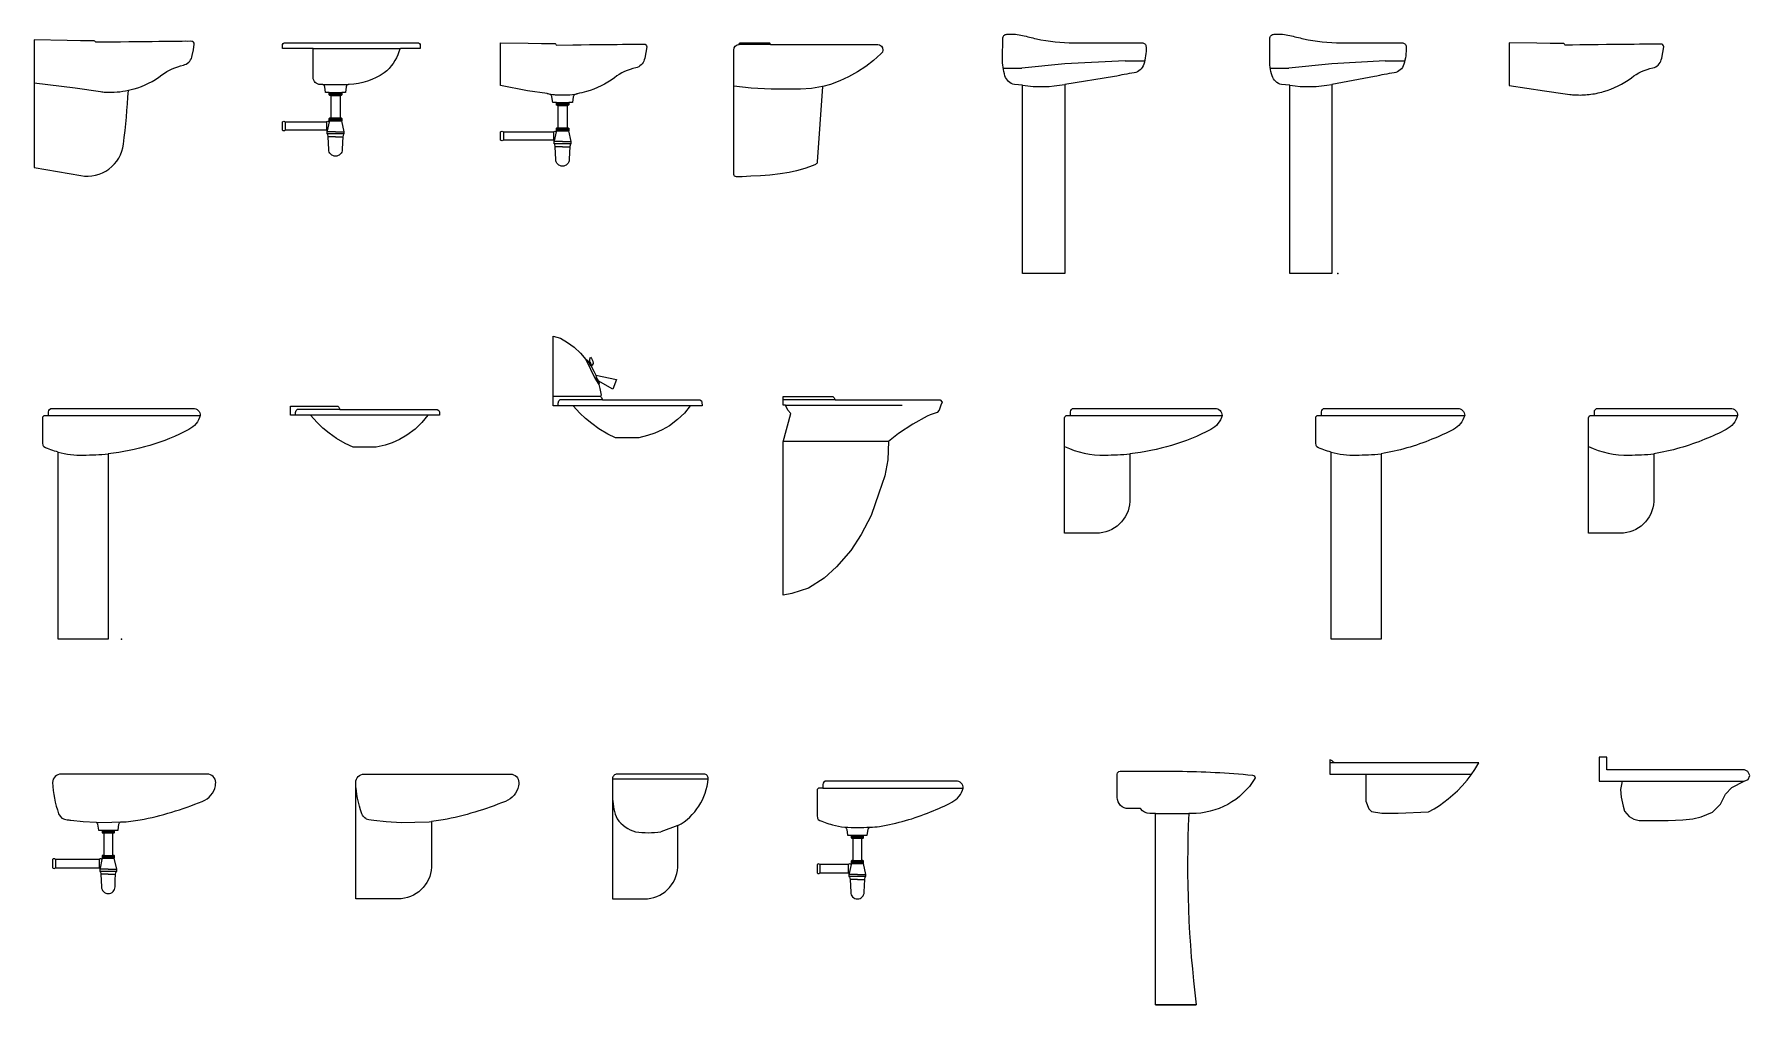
# Model space of a CAD drawing. Header units: millimetres. Extents: x 1876 to 14349, y 797 to 9454.
# Drawn here: x 2004 to 8105, y 797 to 4247 of the extents above; entities that cross this region are included whole.
import ezdxf

# ---------------------------------------------------------------- set-up
doc = ezdxf.new("R2010")
doc.units = ezdxf.units.MM
doc.layers.add('cad-block.com', color=250, linetype='Continuous')

# ---------------------------------------------------------------- blocks, each defined once
blk = doc.blocks.new('washbasin 51_side_cad-block.com')
at = {"color": 0}
for p, q in [((0, 677.4), (145, 659.2)), ((145, 659.2), (235.2, 646.1))]:
    blk.add_line(p, q, dxfattribs=at)
blk.add_lwpolyline([(463.8, 823.9), (442.6, 823.9), (419.2, 823.6), (393.1, 823.5), (365.7, 823.1), (336.4, 822.7), (306.2, 822.4), (288.5, 822.1), (270.2, 822), (244.1, 821.6), (235.3, 821.4), (227, 821.4), (218.3, 821.4), (217.5, 822.7), (216.3, 824.5), (215.3, 825.6), (213.4, 826.5), (182.6, 827.1), (164.8, 827.2), (117.4, 828.2), (0, 829.8), (0, 677.4), (0, 376.6), (165.6, 347.4, 0.429877), (317.2, 459.7, 0.015047), (334.7, 650.8, 0.016859), (354.8, 655.9, 0.09095), (454, 705.3, -0.106429), (530.5, 740.5, 0.277647), (560.4, 768.9), (562, 774.9), (565.8, 794.8), (569, 815.4), (568.6, 818.8), (566.5, 822.1), (563.5, 824.1), (560.2, 824.8), (554.3, 825.1), (544.9, 824.8), (536.4, 824.9), (526.5, 824.7), (513.8, 824.5), (499.8, 824.5), (483.1, 824.5)], format="xyb", close=True, dxfattribs=at)
for centre, radius, start, end in [((264, 844.1), 200, 261.73779, 266.90259), ((269.8, 951.1), 307.2, 266.90259, 282.2108)]:
    blk.add_arc(centre, radius, start, end, dxfattribs=at)
blk = doc.blocks.new('washbasin 52_side_cad-block.com')
at = {"color": 0}
for p, q in [((109.5, 799), (420, 799)), ((143.8, 671.5), (231, 671.5)), ((166.9, 642.6), (210.9, 642.6)), ((166.9, 639.7), (210.9, 639.7)), ((166.9, 636.3), (210.9, 636.3)), ((172.9, 632.6), (204.9, 632.6)), ((172.9, 552.6), (204.9, 552.6)), ((10.1, 538.2), (10.1, 508.9)), ((156.4, 538.2), (156.4, 508.9)), ((188.9, 503.6), (158.9, 503.6)), ((166.5, 538.2), (159.6, 506.7)), ((217.8, 495.6), (160.1, 495.6)), ((166.9, 548.9), (210.9, 548.9)), ((166.9, 545.5), (210.9, 545.5)), ((167.4, 542.6), (210.4, 542.6)), ((188.9, 503.6), (218.9, 503.6)), ((188.9, 485.6), (165.1, 485.6)), ((188.9, 485.6), (212.8, 485.6))]:
    blk.add_line(p, q, dxfattribs=at)
blk.add_lwpolyline([(143.8, 671.5), (134.5, 671.5, -0.414214), (109.5, 696.5), (109.5, 799), (0, 799), (0, 810, -0.414214), (10, 820), (480.5, 820, -0.414214), (490.5, 810), (490.5, 799), (420, 799, 0.101828), (414.5, 788, -0.15373), (362, 713, -0.146945), (236.9, 671.6, -0.002939), (234.2, 671.5, 0.301828), (226.8, 663.3), (223.9, 642.6), (210.9, 642.6), (210.9, 635.1, -0.414214), (208.4, 632.6), (204.9, 632.6), (204.9, 552.6), (208.4, 552.6, -0.414214), (210.9, 550.1), (210.9, 542.6), (210.4, 542.6), (218.9, 503.6), (218.9, 495.6), (217.8, 495.6, 0.357511), (216.8, 494.8), (215, 485.9, 0.038392), (214.9, 485.3), (214, 464.7), (212.9, 440.6, -0.414214), (188.9, 416.6, -0.414214), (164.9, 440.6), (162.9, 485.6), (161.1, 494.8, 0.357511), (160.1, 495.6), (158.9, 495.6), (158.9, 503.6), (159.6, 506.7, -0.159996), (156.4, 508.9), (10.1, 508.9, -0.496469), (0, 508.9), (0, 538.2, -0.496469), (10.1, 538.2), (156.4, 538.2, -0.496469), (166.5, 538.2), (167.4, 542.6), (166.9, 542.6), (166.9, 550.1, -0.414214), (169.4, 552.6), (172.9, 552.6), (172.9, 632.6), (169.4, 632.6, -0.414214), (166.9, 635.1), (166.9, 642.6), (153.9, 642.6), (151, 663.3, 0.298809)], format="xyb", close=True, dxfattribs=at)
blk.add_arc((230.5, 900.6), 229.1, 269.87931, 270.91841, dxfattribs=at)
blk = doc.blocks.new('washbasin 53_side_cad-block.com')
at = {"color": 0}
for p, q in [((165.8, 639.2), (185.5, 636.3)), ((198.1, 607.2), (242.1, 607.2)), ((198.1, 604.3), (242.1, 604.3)), ((198.1, 600.9), (242.1, 600.9)), ((204.1, 597.2), (236.1, 597.2)), ((10.1, 502.8), (10.1, 473.6)), ((187.6, 502.8), (187.6, 473.6)), ((197.7, 502.8), (190.8, 471.4)), ((198.1, 513.5), (242.1, 513.5)), ((198.1, 510.1), (242.1, 510.1)), ((198.6, 507.2), (241.6, 507.2)), ((204.1, 517.2), (236.1, 517.2)), ((220.1, 468.2), (190.1, 468.2)), ((249, 460.2), (191.3, 460.2)), ((220.1, 450.3), (196.3, 450.3)), ((220.1, 468.2), (250.1, 468.2)), ((220.1, 450.3), (244, 450.3))]:
    blk.add_line(p, q, dxfattribs=at)
blk.add_lwpolyline([(236.1, 517.2), (239.6, 517.2, -0.414214), (242.1, 514.7), (242.1, 507.2), (241.6, 507.2), (250.1, 468.2), (250.1, 460.2), (249, 460.2, 0.357511), (248, 459.4), (246.2, 450.5, 0.038392), (246.1, 449.9), (245.2, 429.3), (244.1, 405.2, -0.414214), (220.1, 381.2, -0.414214), (196.1, 405.2), (194.1, 450.2), (192.3, 459.4, 0.357511), (191.3, 460.2), (190.1, 460.2), (190.1, 468.2), (190.8, 471.4, -0.159996), (187.6, 473.6), (10.1, 473.6, -0.496469), (0, 473.6), (0, 502.8, -0.496469), (10.1, 502.8), (187.6, 502.8, -0.496469), (197.7, 502.8), (198.6, 507.2), (198.1, 507.2), (198.1, 514.7, -0.414214), (200.6, 517.2), (204.1, 517.2), (204.1, 597.2), (200.6, 597.2, -0.414214), (198.1, 599.7), (198.1, 607.2), (185.1, 607.2), (182.2, 627.9, 0.272466), (175.9, 635.9), (165.8, 639.2), (95.3, 649.4), (0, 667.6), (0, 820), (97.6, 818.4), (145, 817.4), (162.9, 817.3), (193.7, 816.7), (195.6, 815.8), (196.6, 814.7), (197.8, 812.9), (198.5, 811.6), (256.5, 812.6), (286.6, 812.9), (316, 813.3), (343.3, 813.7), (369.5, 813.8), (392.9, 814.1), (414, 814.1), (433.4, 814.7), (450, 814.7), (464.1, 814.7), (476.8, 814.9), (486.7, 815.1), (495.2, 815), (504.5, 815.3), (510.4, 815), (513.7, 814.3), (516.8, 812.3), (518.9, 809), (519.3, 805.6), (516.1, 785), (512.3, 765.1), (510.6, 759.1, -0.277647), (480.8, 730.7, 0.106429), (404.3, 695.5, -0.09095), (305.1, 646.1, -0.027597), (272, 638.5), (270.8, 638), (264.4, 635.9, 0.272466), (258, 627.9), (255.1, 607.2), (242.1, 607.2), (242.1, 599.7, -0.414214), (239.6, 597.2), (236.1, 597.2)], format="xyb", close=True, dxfattribs=at)
for centre, radius, start, end in [((214.2, 834.3), 200, 261.73779, 266.90259), ((220, 941.3), 307.2, 266.90259, 279.75104), ((267.9, 626.5), 10, 165.04937, 172)]:
    blk.add_arc(centre, radius, start, end, dxfattribs=at)
blk = doc.blocks.new('washbasin 54_side_cad-block.com')
at = {"color": 0}
for p, q in [((129.8, 813.6), (18.7, 813.6)), ((61.3, 658.2), (0, 665.5)), ((132.9, 655.2), (61.3, 658.2)), ((192.6, 654.3), (132.9, 655.2)), ((237.1, 655.2), (192.6, 654.3)), ((276.5, 657.2), (237.1, 655.2)), ((315.2, 663.9), (276.5, 657.2))]:
    blk.add_line(p, q, dxfattribs=at)
blk.add_lwpolyline([(0, 351.8), (0, 794), (1.2, 801.6), (5.1, 808.2), (11.4, 812.2), (18.8, 813.6), (19.3, 815.9), (20.3, 817.9), (22.4, 819.4), (24.5, 820), (124.1, 820), (126.2, 819.4), (128.1, 817.9), (129.4, 815.7), (129.8, 813.6), (512, 813.6), (518.3, 812.2), (525.3, 807.7), (528.6, 801.7), (530, 794), (528.3, 786.7), (522.9, 780.4), (496.2, 756.6), (468.9, 735.7), (440.1, 717), (407.6, 699.1), (377.2, 684.9), (343.5, 672), (316.3, 664.2), (315.2, 663.9), (296.8, 396, -0.277572), (290.9, 387.6), (282.3, 383.7), (252.5, 373.1), (223.3, 364.1), (197.1, 358), (164.8, 353.5), (127.5, 349.5), (95.2, 347), (60.4, 345), (29.7, 343.3), (9, 343.3, -0.415482)], format="xyb", close=True, dxfattribs=at)
blk = doc.blocks.new('washbasin 55_side_cad-block.com')
at = {"color": 0}
for p, q in [((75, 745.4), (-78.3, 729.7)), ((289.9, 755), (75, 745.4)), ((289.9, 755), (359, 755)), ((-144.3, 729.7), (-78.3, 729.7))]:
    blk.add_line(p, q, dxfattribs=at)
blk.add_lwpolyline([(-100.4, 849.8, -0.022761), (-50.4, 840, -0.011107), (-26.3, 833.6, 0.056947), (107.9, 820), (349, 820, -0.414214), (364, 805, -0.087194), (355.7, 743.2, -0.272765), (321.7, 712.7, 0.025647), (251.5, 699.6), (75, 671.9), (75, 0), (-75, 0), (-75, 668.6), (-75.3, 668.7), (-103.9, 671.5, -0.272765), (-137.9, 702.1, -0.087194), (-146.2, 763.8), (-146, 834.8, -0.414214), (-131, 849.8), (-105.2, 849.8)], format="xyb", close=True, dxfattribs=at)
blk.add_arc((-9.6, 1114.9), 451, 261.65675, 280.80498, dxfattribs=at)
blk = doc.blocks.new('washbasin 56_side_cad-block.com')
at = {"color": 0}
for p, q in [((75, 745.4), (-78.3, 729.7)), ((264.8, 755), (75, 745.4)), ((264.8, 755), (333.9, 755)), ((-144.3, 729.7), (-78.3, 729.7))]:
    blk.add_line(p, q, dxfattribs=at)
blk.add_lwpolyline([(-100.4, 849.8, -0.022761), (-50.4, 840, -0.011107), (-26.3, 833.6, 0.056947), (107.9, 820), (323.9, 820, -0.414214), (338.9, 805, -0.087194), (330.6, 743.2, -0.272765), (296.6, 712.7, 0.025647), (226.4, 699.6), (75, 671.9), (75, 0), (-75, 0), (-75, 668.6), (-75.3, 668.7), (-103.9, 671.5, -0.272765), (-137.9, 702.1, -0.087194), (-146.2, 763.8), (-146, 834.8, -0.414214), (-131, 849.8), (-105.2, 849.8)], format="xyb", close=True, dxfattribs=at)
blk.add_arc((-9.6, 1114.9), 451, 261.65675, 280.80498, dxfattribs=at)
blk.add_point((96.4, 0), dxfattribs=at)
blk = doc.blocks.new('washbasin 57_side_cad-block.com')
at = {"color": 0}
blk.add_lwpolyline([(233.4, 634.5, 0.041063), (283.7, 636, 0.042638), (335, 646.1, 0.09095), (434.2, 695.5, -0.106429), (510.7, 730.7, 0.277647), (540.6, 759.1), (542.2, 765.1), (546.1, 785), (549.2, 805.6), (548.9, 809), (546.7, 812.3), (543.7, 814.3), (540.4, 815), (534.5, 815.3), (525.1, 815), (516.7, 815.1), (506.7, 814.9), (494.1, 814.7), (480, 814.7), (463.4, 814.7), (444, 814.1), (422.8, 814.1), (399.4, 813.8), (373.3, 813.7), (345.9, 813.3), (316.6, 812.9), (286.5, 812.6), (268.8, 812.3), (250.4, 812.2), (224.3, 811.8), (215.6, 811.6), (207.2, 811.6), (198.5, 811.6), (197.8, 812.9), (196.6, 814.7), (195.5, 815.8), (193.6, 816.7), (162.8, 817.3), (145, 817.4), (97.6, 818.4), (0, 820), (0, 667.6), (125.2, 649.4), (199.2, 638.7), (215.5, 636.3, 0.02254)], format="xyb", close=True, dxfattribs=at)
blk = doc.blocks.new('washbasin 65_side_cad-block.com')
at = {"color": 0}
blk.add_line((-123, 794.9), (416.5, 794.9), dxfattribs=at)
blk.add_lwpolyline([(-86.5, 820), (-27.1, 820), (391.4, 820, -0.414214), (416.5, 794.9, -0.206758), (376.2, 744.8, -0.093762), (88.9, 658.6), (88.9, 0), (-88.9, 0), (-88.9, 664.3, -0.04549), (-139.5, 683), (-142, 687.7), (-143.5, 697.9), (-143.5, 786.5, -0.414214), (-135.1, 794.9), (-123, 794.9), (-123, 807.5, -0.414214), (-110.5, 820)], format="xyb", close=True, dxfattribs=at)
for centre, radius, start, end in [((-11.4, 951.2), 297.3, 254.87921, 272.18895), ((4.6, 1461.1), 806.9, 269.67303, 275.99665)]:
    blk.add_arc(centre, radius, start, end, dxfattribs=at)
blk.add_point((136.5, 0), dxfattribs=at)
blk = doc.blocks.new('washbasin 66_side_cad-block.com')
at = {"color": 0}
for p, q in [((18.2, 804.9), (20.4, 813)), ((18.2, 795.3), (18.2, 804.9)), ((20.4, 813), (24.1, 816)), ((175.7, 816), (24.1, 816)), ((487.9, 795.3), (71.5, 795.3))]:
    blk.add_line(p, q, dxfattribs=at)
blk.add_lwpolyline([(168, 828), (172.1, 824.3), (174.5, 819.2), (175.7, 816), (521.9, 816), (527.8, 812.3), (529.3, 807.8), (530, 795.3), (487.9, 795.3), (467.2, 769.4), (442.8, 746.5), (414, 724.3), (388.1, 709.6), (361.4, 697.7), (336.3, 689.6), (305.2, 681.5), (222.4, 681.5), (194.2, 694.8), (163.2, 713.3), (137.3, 731.7), (115.1, 750.2), (95.1, 769.4), (71.5, 795.3), (0, 795.3), (0, 828)], close=True, dxfattribs=at)
blk = doc.blocks.new('washbasin 67_side_cad-block.com')
at = {"color": 0}
for p, q in [((116.8, 994.1), (148.6, 927.7)), ((126.7, 982.6), (131.5, 973.6)), ((131.1, 984.8), (134.8, 978.9)), ((134.8, 978.9), (135.1, 976.3)), ((135.1, 976.3), (136.1, 973.9)), ((131.5, 973.6), (135, 969.9)), ((136.1, 973.9), (138.6, 972.6)), ((148.6, 927.7), (162.5, 904.4)), ((151.5, 938.5), (153.7, 929.2)), ((153.7, 929.2), (156.2, 923.5)), ((156.2, 923.5), (159.8, 917.6)), ((168, 862.1), (0, 862.1)), ((18.2, 838.9), (20.4, 847)), ((18.2, 829.3), (18.2, 838.9)), ((20.4, 847), (24.1, 850)), ((175.7, 850), (24.1, 850)), ((487.9, 829.3), (71.5, 829.3))]:
    blk.add_line(p, q, dxfattribs=at)
blk.add_lwpolyline([(0, 862.1), (0, 1077.1), (26.5, 1069.5), (51.3, 1054.6), (74.4, 1037.6), (97, 1016.7), (116.8, 994.1), (121.2, 991.9), (126.7, 982.6), (131.1, 984.8), (130.6, 993.6), (132.2, 999.1), (132.8, 1002.4), (136.6, 997.4), (141, 987.5), (142.1, 979.3), (139.4, 973.2), (135, 969.9), (145.4, 952.3), (151.5, 938.5), (225.9, 923.1), (212.6, 888.5), (159.8, 917.6), (163.6, 909.4), (162.5, 904.4), (166.4, 890.7), (170.8, 867), (168, 862.1), (172.1, 858.4), (174.5, 853.2), (175.7, 850), (521.9, 850), (527.8, 846.3), (529.3, 841.9), (530, 829.3), (487.9, 829.3), (467.2, 803.4), (442.8, 780.5), (414, 758.4), (388.1, 743.6), (361.4, 731.8), (336.3, 723.6), (305.2, 715.5), (222.4, 715.5), (194.2, 728.8), (163.2, 747.3), (137.3, 765.8), (115.1, 784.2), (95.1, 803.4), (71.5, 829.3), (0, 829.3)], close=True, dxfattribs=at)
blk = doc.blocks.new('washbasin 68_side_cad-block.com')
at = {"color": 0}
for p, q in [((185.4, 850), (0, 850)), ((7.7, 830.9), (423.7, 830.9)), ((374.5, 702.7), (0.5, 702.7))]:
    blk.add_line(p, q, dxfattribs=at)
blk.add_lwpolyline([(176.9, 862.1), (181.2, 857), (185.4, 850), (558.6, 850), (565, 841.5), (560.8, 830.9), (554.4, 813.9), (548, 805.4), (522.5, 797), (511.9, 792.7), (460.9, 764.2), (410.6, 730.3), (374.5, 702.7), (372.4, 636.9), (361.8, 579.6), (340.5, 518.1), (312.9, 439.6), (276.8, 371.7), (240.7, 314.4), (189.7, 257.1), (145.1, 216.8), (89.9, 180.7), (31.1, 161.6), (0, 155.7), (0, 700.7), (26.8, 801.2), (16.2, 813.9), (7.7, 830.9), (0, 830.9), (0, 862.1)], close=True, dxfattribs=at)
blk = doc.blocks.new('washbasin 69_side_cad-block.com')
at = {"color": 0}
blk.add_line((20.5, 794.9), (560, 794.9), dxfattribs=at)
blk.add_lwpolyline([(57.1, 820), (116.4, 820), (534.9, 820, -0.414214), (560, 794.9, -0.206758), (519.8, 744.8, -0.093762), (232.4, 658.6), (232.4, 489.3, -0.397586), (112.6, 376.2), (0, 376.2), (0, 786.5, -0.414214), (8.4, 794.9), (20.5, 794.9), (20.5, 807.5, -0.414214), (33.1, 820)], format="xyb", close=True, dxfattribs=at)
for centre, radius, start, end in [((132.2, 951.2), 297.3, 243.60145, 272.18895), ((148.1, 1461.1), 806.9, 269.67303, 275.99665)]:
    blk.add_arc(centre, radius, start, end, dxfattribs=at)
blk = doc.blocks.new('washbasin 70_side_cad-block.com')
at = {"color": 0}
blk.add_line((-123, 794.9), (386.5, 794.9), dxfattribs=at)
blk.add_lwpolyline([(-86.5, 820), (-27.1, 820), (361.4, 820, -0.414214), (386.5, 794.9, -0.206758), (346.2, 744.8, -0.025893), (270.2, 710.3, -0.056909), (88.9, 658.6), (88.9, 0), (-88.9, 0), (-88.9, 664.3, -0.04549), (-139.5, 683), (-142, 687.7), (-143.5, 697.9), (-143.5, 786.5, -0.414214), (-135.1, 794.9), (-123, 794.9), (-123, 807.5, -0.414214), (-110.5, 820)], format="xyb", close=True, dxfattribs=at)
for centre, radius, start, end in [((-11.4, 951.2), 297.3, 254.87921, 272.18895), ((4.6, 1461.1), 806.9, 269.67303, 275.99665)]:
    blk.add_arc(centre, radius, start, end, dxfattribs=at)
blk = doc.blocks.new('washbasin 71_side_cad-block.com')
at = {"color": 0}
blk.add_line((20.5, 794.9), (530, 794.9), dxfattribs=at)
blk.add_lwpolyline([(57.1, 820), (116.4, 820), (504.9, 820, -0.414214), (530, 794.9, -0.206758), (489.8, 744.8, -0.025893), (413.7, 710.3, -0.056909), (232.4, 658.6), (232.4, 489.3, -0.397586), (112.6, 376.2), (0, 376.2), (0, 786.5, -0.414214), (8.4, 794.9), (20.5, 794.9), (20.5, 807.5, -0.414214), (33.1, 820)], format="xyb", close=True, dxfattribs=at)
for centre, radius, start, end in [((132.2, 951.2), 297.3, 243.60145, 272.18895), ((148.1, 1461.1), 806.9, 269.67303, 275.99665)]:
    blk.add_arc(centre, radius, start, end, dxfattribs=at)
blk = doc.blocks.new('washbasin 79_side_cad-block.com')
at = {"color": 0}
for p, q in [((155.3, 648.5), (162.4, 648)), ((162.4, 648), (210.7, 648.7)), ((175.8, 620.8), (219.8, 620.8)), ((175.8, 617.9), (219.8, 617.9)), ((175.8, 614.5), (219.8, 614.5)), ((181.8, 610.8), (213.8, 610.8)), ((210.7, 648.7), (242.9, 649.7)), ((10.1, 516.4), (10.1, 487.1)), ((165.2, 516.4), (165.2, 487.1)), ((175.3, 516.4), (168.5, 484.9)), ((175.8, 527.1), (219.8, 527.1)), ((175.8, 523.7), (219.8, 523.7)), ((176.3, 520.8), (219.3, 520.8)), ((181.8, 530.8), (213.8, 530.8)), ((197.8, 481.8), (167.8, 481.8)), ((226.6, 473.8), (168.9, 473.8)), ((197.8, 463.8), (173.9, 463.8)), ((197.8, 481.8), (227.8, 481.8)), ((197.8, 463.8), (221.6, 463.8))]:
    blk.add_line(p, q, dxfattribs=at)
blk.add_lwpolyline([(311.5, 656.7, 0.046287), (532.3, 722.8, 0.262283), (578.8, 778.4, 0.06409), (580, 790, 0.414214), (550, 820), (115.8, 820), (56.4, 820), (30, 820, 0.414214), (0, 790, 0.073191), (21.3, 678.8, 0.291114), (51.4, 657.2, -0.064796), (64.2, 655.5), (108.2, 651.7), (155.3, 648.5, -0.21948), (159.9, 641.4), (162.8, 620.8), (175.8, 620.8), (175.8, 613.3, 0.414214), (178.3, 610.8), (181.8, 610.8), (181.8, 530.8), (178.3, 530.8, 0.414214), (175.8, 528.3), (175.8, 520.8), (176.3, 520.8), (175.3, 516.4, 0.496469), (165.2, 516.4), (10.1, 516.4, 0.496469), (0, 516.4), (0, 487.1, 0.496469), (10.1, 487.1), (165.2, 487.1, 0.159996), (168.5, 484.9), (167.8, 481.8), (167.8, 473.8), (168.9, 473.8, -0.357511), (169.9, 473), (171.8, 463.8), (173.8, 418.8, 0.414214), (197.8, 394.8, 0.414214), (221.8, 418.8), (222.9, 442.9), (223.8, 463.5, -0.038392), (223.8, 464.1), (225.6, 473, -0.357511), (226.6, 473.8), (227.8, 473.8), (227.8, 481.8), (219.3, 520.8), (219.8, 520.8), (219.8, 528.3, 0.414214), (217.3, 530.8), (213.8, 530.8), (213.8, 610.8), (217.3, 610.8, 0.414214), (219.8, 613.3), (219.8, 620.8), (232.8, 620.8), (235.7, 641.4, -0.298809), (242.9, 649.7), (261.2, 650.2), (311.6, 656.7)], format="xyb", close=True, dxfattribs=at)
blk = doc.blocks.new('washbasin 80_side_cad-block.com')
at = {"color": 0}
for p, q in [((37.4, 661), (41.2, 659.5)), ((41.2, 659.5), (47, 658)), ((47, 658), (55.1, 656.7)), ((55.1, 656.7), (64.2, 655.5)), ((64.2, 655.5), (108.2, 651.7)), ((108.2, 651.7), (162.4, 648)), ((162.4, 648), (210.7, 648.7)), ((210.7, 648.7), (261.2, 650.2)), ((261.2, 650.2), (269.9, 651.3))]:
    blk.add_line(p, q, dxfattribs=at)
blk.add_lwpolyline([(37.4, 661, -0.179521), (21.3, 678.8, -0.073191), (0, 790, -0.414214), (30, 820), (56.4, 820), (115.8, 820), (550, 820, -0.414214), (580, 790, -0.06409), (578.8, 778.4, -0.262283), (532.3, 722.8, -0.046287), (311.5, 656.7), (269.9, 651.3), (269.9, 489.3, -0.397586), (150.1, 376.2), (0, 376.2), (0, 790)], format="xyb", dxfattribs=at)
blk = doc.blocks.new('washbasin 81_side_cad-block.com')
at = {"color": 0}
for p, q in [((0, 803.4), (340, 803.4)), ((232.4, 636.5), (172, 614.7))]:
    blk.add_line(p, q, dxfattribs=at)
blk.add_lwpolyline([(0, 732.2), (0, 376.2), (112.6, 376.2, 0.397586), (232.4, 489.3), (232.4, 636.5, 0.253614), (340, 803.4, 0.44641), (325.1, 820), (77.3, 820), (18, 820), (16.6, 820, 0.414214), (0, 803.4)], format="xyb", close=True, dxfattribs=at)
for centre, radius, start, end in [((208.1, 741.4), 208.3, 182.53288, 202.92482), ((117.8, 736.3), 126.9, 216.82703, 253.46053), ((126.8, 921.2), 309.8, 261.622, 278.378)]:
    blk.add_arc(centre, radius, start, end, dxfattribs=at)
blk = doc.blocks.new('washbasin 82_side_cad-block.com')
at = {"color": 0}
for p, q in [((20.5, 770.1), (520, 770.1)), ((121.5, 602.2), (165.5, 602.2)), ((121.5, 599.3), (165.5, 599.3)), ((121.5, 595.9), (165.5, 595.9)), ((127.5, 592.2), (159.5, 592.2)), ((10.1, 497.8), (10.1, 468.5)), ((111, 497.8), (111, 468.5)), ((121.1, 497.8), (114.2, 466.3)), ((121.5, 508.5), (165.5, 508.5)), ((121.5, 505.1), (165.5, 505.1)), ((122, 502.2), (165, 502.2)), ((127.5, 512.2), (159.5, 512.2)), ((143.5, 463.2), (113.5, 463.2)), ((172.4, 455.2), (114.7, 455.2)), ((143.5, 445.2), (119.7, 445.2)), ((143.5, 463.2), (173.5, 463.2)), ((143.5, 445.2), (167.4, 445.2))]:
    blk.add_line(p, q, dxfattribs=at)
blk.add_lwpolyline([(54.6, 639.5, 0.037518), (98.4, 631.1, -0.298809), (105.6, 622.8), (108.5, 602.2), (121.5, 602.2), (121.5, 594.7, 0.414214), (124, 592.2), (127.5, 592.2), (127.5, 512.2), (124, 512.2, 0.414214), (121.5, 509.7), (121.5, 502.2), (122, 502.2), (121.1, 497.8, 0.496469), (111, 497.8), (10.1, 497.8, 0.496469), (0, 497.8), (0, 468.5, 0.496469), (10.1, 468.5), (111, 468.5, 0.159996), (114.2, 466.3), (113.5, 463.2), (113.5, 455.2), (114.7, 455.2, -0.357511), (115.7, 454.4), (117.5, 445.2), (119.5, 400.2, 0.414214), (143.5, 376.2, 0.414214), (167.5, 400.2), (168.6, 424.3), (169.5, 444.9, -0.038392), (169.6, 445.5), (171.4, 454.4, -0.357511), (172.4, 455.2), (173.5, 455.2), (173.5, 463.2), (165, 502.2), (165.5, 502.2), (165.5, 509.7, 0.414214), (163, 512.2), (159.5, 512.2), (159.5, 592.2), (163, 592.2, 0.414214), (165.5, 594.7), (165.5, 602.2), (178.5, 602.2), (181.4, 622.8, -0.298809), (188.7, 631.1, 0.035511), (222.4, 633.8, 0.056909), (403.7, 685.5, 0.025893), (479.8, 720, 0.206758), (520, 770.1, 0.414214), (494.9, 795.2), (116.4, 795.2), (57.1, 795.2), (33.1, 795.2, 0.414214), (20.5, 782.7), (20.5, 770.1), (8.4, 770.1, 0.414214), (0, 761.7), (0, 673.1), (1.5, 662.9), (4, 658.2, 0.04549)], format="xyb", close=True, dxfattribs=at)
blk.add_arc((143.5, 1684.1), 1054, 267.54505, 272.45495, dxfattribs=at)
blk = doc.blocks.new('washbasin 83_side_cad-block.com')
at = {"color": 0}
for p, q in [((-72.2, 679.6), (45.6, 679.6)), ((-72.2, 0), (72.2, 0))]:
    blk.add_line(p, q, dxfattribs=at)
blk.add_lwpolyline([(272.3, 816.2, -0.366004), (281.3, 807), (281.3, 805.5, -0.036441), (281.1, 804.1, -0.262872), (54.9, 679.6), (45.6, 679.6, 0.042315), (72.2, 0), (-72.2, 0), (-72.2, 679.6), (-92.6, 679.6, -0.247253), (-125.6, 696.9), (-168.7, 696.9, -0.414214), (-208.7, 736.9), (-208.7, 820, -0.414214), (-198.7, 830), (6.6, 830, -0.020329)], format="xyb", close=True, dxfattribs=at)
blk = doc.blocks.new('washbasin 84_side_cad-block.com')
at = {"color": 0}
for p, q in [((25.6, 859.6), (0, 859.6)), ((128.2, 819.6), (504.4, 819.6))]:
    blk.add_line(p, q, dxfattribs=at)
blk.add_lwpolyline([(0, 819.6), (128.2, 819.6), (128.2, 723.3), (138.9, 696.4), (148.9, 687.1), (185.2, 680.8), (243.3, 680.8), (351.6, 685.8), (371.3, 696.4), (390.2, 708.5), (421.9, 731.5), (454.1, 759.7), (471.4, 778), (488.6, 798.7), (503, 817.7), (516.2, 836.7), (530, 859.6), (25.6, 859.6), (18.4, 860.3), (15.5, 861.2), (13.4, 862.2), (9.3, 867.2), (6.8, 868.7), (3.5, 869.7), (0, 870)], close=True, dxfattribs=at)
blk = doc.blocks.new('washbasin 85_side_cad-block.com')
at = {"color": 0}
blk.add_line((81.1, 795), (514.9, 795), dxfattribs=at)
blk.add_lwpolyline([(362.2, 667.4), (402.9, 684.3), (431.3, 712.7), (449, 748.7), (471.3, 772.5), (514.9, 795), (529.3, 800.6), (535, 815.3), (528.9, 829.5), (516.4, 835), (26.8, 835), (26.8, 880), (0, 880), (0, 795), (81.1, 795), (75.7, 765.6), (77.3, 737.2), (84.9, 705.8), (89.5, 688.1), (106.4, 668.9), (122.6, 659), (141.8, 655.1), (245.5, 655.1), (296.9, 657.4), (332.3, 661.3)], close=True, dxfattribs=at)

msp = doc.modelspace()

# ---------------------------------------------------------------- block references
at = {"layer": 'cad-block.com'}
for name, p in [('washbasin 51_side_cad-block.com', (2004.4, 3396.8)), ('washbasin 52_side_cad-block.com', (2886.8, 3396.8)), ('washbasin 53_side_cad-block.com', (3663.1, 3396.8)), ('washbasin 54_side_cad-block.com', (4492.5, 3396.8)), ('washbasin 55_side_cad-block.com', (5594.6, 3396.8)), ('washbasin 56_side_cad-block.com', (6544.6, 3396.8)), ('washbasin 57_side_cad-block.com', (7250.4, 3396.8)), ('washbasin 67_side_cad-block.com', (3849.6, 2096.8)), ('washbasin 68_side_cad-block.com', (4668, 2096.8)), ('washbasin 65_side_cad-block.com', (2178.2, 2096.8)), ('washbasin 66_side_cad-block.com', (2915.7, 2096.8)), ('washbasin 69_side_cad-block.com', (5669, 2096.8)), ('washbasin 70_side_cad-block.com', (6705.3, 2096.8)), ('washbasin 71_side_cad-block.com', (7532.4, 2096.8)), ('washbasin 84_side_cad-block.com', (6611.7, 796.8)), ('washbasin 85_side_cad-block.com', (7570.5, 796.8)), ('washbasin 79_side_cad-block.com', (2069.7, 796.8)), ('washbasin 80_side_cad-block.com', (3147.7, 796.8)), ('washbasin 81_side_cad-block.com', (4061.1, 796.8)), ('washbasin 82_side_cad-block.com', (4788.5, 796.8)), ('washbasin 83_side_cad-block.com', (6064.8, 796.8))]:
    msp.add_blockref(name, p, dxfattribs=at)

doc.saveas('drawing.dxf')
